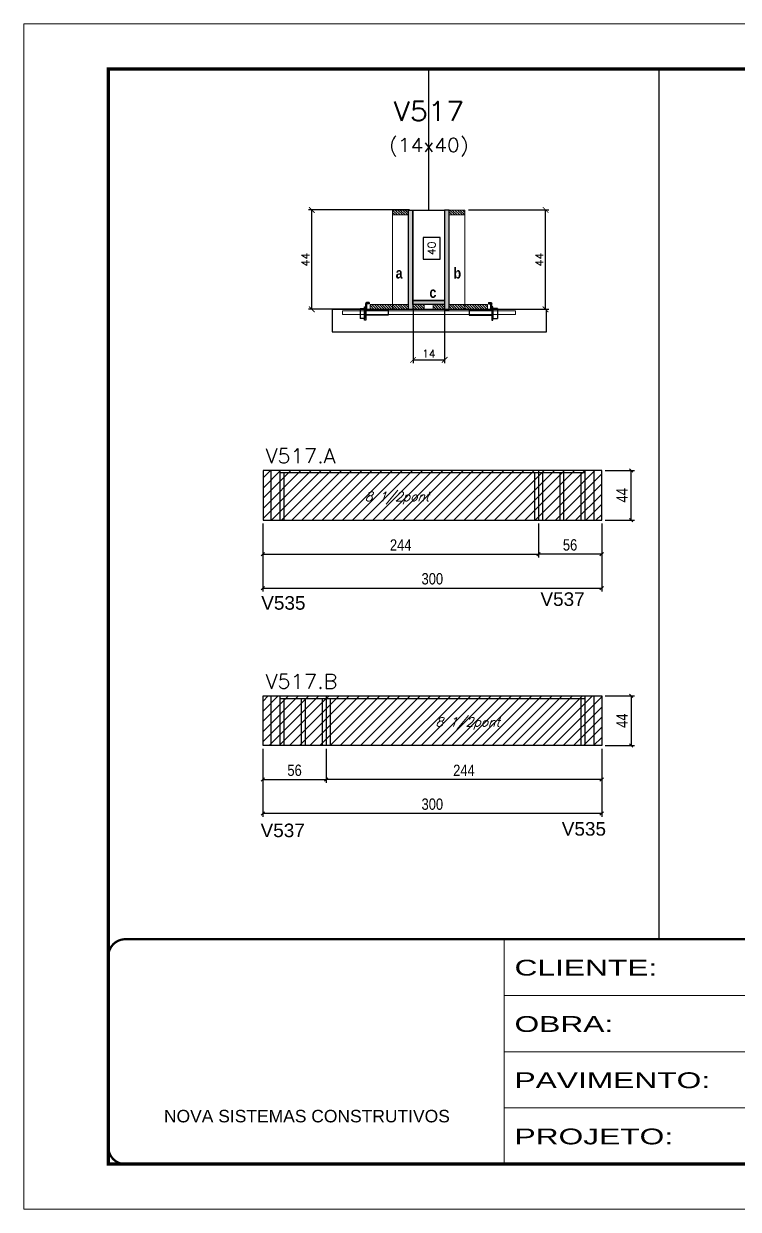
# Model space of a CAD drawing. Extents: x -21493 to -15213, y -12134 to 11887.
# Drawn here: x -18310 to -17677, y 5094 to 6144 of the extents above; entities that cross this region are included whole.
import ezdxf
from ezdxf.enums import TextEntityAlignment as Align

# ---------------------------------------------------------------- set-up
doc = ezdxf.new("R2010")
doc.units = 0
for name, pattern in [('CONTINUO', [0]), ('DASHED', [0.75, 0.5, -0.25]), ('HIDDEN', [0.375, 0.25, -0.125])]:
    doc.linetypes.add(name, pattern=pattern)
for name, color, linetype in [('5', 5, 'Continuous'), ('barrote', 251, 'Continuous'), ('COTA', 241, 'Continuous'), ('Cota Seção (2x)', 4, 'Continuous'), ('detalhes', 4, 'Continuous'), ('Painéis', 200, 'Continuous'), ('presilha', 1, 'Continuous'), ('Reaproveitamento', 251, 'Continuous'), ('SARR_2.2x7', 40, 'Continuous'), ('SARR_3.5x7', 81, 'Continuous'), ('texto', 7, 'Continuous'), ('Texto de Titulo', 7, 'Continuous'), ('Texto Qtd Sarr', 242, 'Continuous')]:
    doc.layers.add(name, color=color, linetype=linetype)
for name, color, linetype, lineweight in [('CONCRETO', 251, 'Continuous', 25), ('Folhas', 255, 'Continuous', 9), ('Hachura', 251, 'Continuous', 9), ('Madeira', 126, 'Continuous', 18), ('SARRAFO DE PRESSAO', 251, 'DASHED', 9), ('SCO-___-LAJ', 2, 'Continuous', 0), ('Texto Seção', 7, 'Continuous', 15)]:
    doc.layers.add(name, color=color, linetype=linetype, lineweight=lineweight)
doc.styles.add('ARIAL', font='arial.ttf')
doc.styles.add('COTA TECNICA', font='techl___.ttf', dxfattribs={"height": 10})
doc.styles.add('REGUA-120', font='ROMANS.shx', dxfattribs={"height": 15})
doc.styles.add('Romans', font='romans.shx')
doc.styles.get("Standard").update_dxf_attribs({"font": 'arial.ttf'})
doc.styles.add('TECNICA', font='techb___.ttf', dxfattribs={"height": 10})
doc.styles.add('Tecnologia', font='')
doc.styles.get('Tecnologia').set_extended_font_data('Forgotten Futurist')
doc.dimstyles.new('Cota Seção (2x)', dxfattribs={"dimtxt": 7, "dimasz": 5, "dimexe": 3, "dimexo": 3, "dimgap": 2, "dimtad": 3, "dimdec": 1, "dimlfac": 0.5, "dimzin": 12, "dimdsep": 46, "dimtxsty": 'Romans', "dimblk": 'ARCHTICK', "dimcen": 0, "dimclrd": 4, "dimclre": 4, "dimclrt": 1, "dimadec": 1, "dimazin": 3, "dimtfac": 1, "dimtdec": 1, "dimtmove": 0, "dimatfit": 3, "dimldrblk": 'OBLIQUE', "dimfxl": 1, "dimtolj": 1, "dimtzin": 12, "dimarcsym": 0})
doc.dimstyles.new('Cota Seção interna', dxfattribs={"dimtxt": 7, "dimasz": 6, "dimexe": 0.18, "dimexo": 2, "dimgap": -4, "dimtad": 3, "dimdec": 1, "dimlfac": 0.5, "dimzin": 12, "dimdsep": 46, "dimtxsty": 'Romans', "dimblk": 'ARCHTICK', "dimcen": 0.09, "dimse1": 1, "dimse2": 1, "dimsd1": 1, "dimsd2": 1, "dimclrd": 180, "dimclre": 5, "dimclrt": 1, "dimadec": 0, "dimazin": 3, "dimtfac": 1, "dimtdec": 1, "dimtofl": 0, "dimtmove": 0, "dimatfit": 3, "dimldrblk": 'ARCHTICK', "dimfxl": 1, "dimtolj": 1, "dimtzin": 0, "dimarcsym": 0})
doc.dimstyles.new('PAINEL', dxfattribs={"dimtxt": 10, "dimasz": 3, "dimexe": 3, "dimexo": 3, "dimgap": 3, "dimtad": 1, "dimdec": 1, "dimzin": 12, "dimdsep": 46, "dimtxsty": 'COTA TECNICA', "dimblk1": 'OBLIQUE', "dimblk2": 'OBLIQUE', "dimsah": 1, "dimcen": 0.9, "dimclrd": 4, "dimclre": 4, "dimclrt": 240, "dimadec": 1, "dimazin": 3, "dimtfac": 1, "dimtdec": 1, "dimtmove": 0, "dimatfit": 3, "dimfxl": 1, "dimtolj": 1, "dimtzin": 12, "dimarcsym": 0})
pattern_1 = [(315, (4981.4862, -2338.2851), (1.12253202, 1.12253202), [])]
pattern_2 = [(315, (4991.4862, -2338.2851), (1.12253202, 1.12253202), [])]
pattern_3 = [(45, (-155447.1976, -26044.2673), (-4.49012806, 4.49012806), [])]

# ---------------------------------------------------------------- blocks, each defined once
blk = doc.blocks.new('_Oblique')
at = {"color": 0, "linetype": 'ByBlock', "lineweight": -2}
blk.add_line((-0.5, -0.5), (0.5, 0.5), dxfattribs=at)
blk = doc.blocks.new('*D143')
at = {"layer": 'COTA', "color": 4, "linetype": 'ByBlock', "lineweight": -2, "transparency": 16777216}
for p, q in [((-18098, 5701.7), (-18098, 5641.5)), ((-17798, 5701.7), (-17798, 5641.5)), ((-18098, 5644.5), (-17798, 5644.5))]:
    blk.add_line(p, q, dxfattribs=at)
at = {"layer": 'Defpoints', "color": 0, "linetype": 'ByBlock', "transparency": 16777216}
for p in [(-18098, 5704.7), (-17798, 5704.7), (-17798, 5644.5)]:
    blk.add_point(p, dxfattribs=at)
at = {"layer": 'COTA', "color": 4, "linetype": 'ByBlock', "lineweight": -2, "transparency": 16777216, "xscale": 3, "yscale": 3, "zscale": 3, "rotation": 180}
blk.add_blockref('_Oblique', (-18098, 5644.5), dxfattribs=at)
at = {"layer": 'COTA', "color": 4, "linetype": 'ByBlock', "lineweight": -2, "transparency": 16777216, "xscale": 3, "yscale": 3, "zscale": 3}
blk.add_blockref('_Oblique', (-17798, 5644.5), dxfattribs=at)
at = {"layer": 'COTA', "color": 240, "linetype": 'ByBlock', "transparency": 16777216, "insert": (-17948, 5652.7), "char_height": 10, "attachment_point": 5, "style": 'COTA TECNICA'}
blk.add_mtext('\\A1;300', dxfattribs=at)
blk = doc.blocks.new('*D144')
at = {"layer": 'COTA', "color": 4, "linetype": 'ByBlock', "lineweight": -2, "transparency": 16777216}
for p, q in [((-18098, 5701.7), (-18098, 5671.6)), ((-17854, 5701.7), (-17854, 5671.6)), ((-18098, 5674.6), (-17854, 5674.6))]:
    blk.add_line(p, q, dxfattribs=at)
at = {"layer": 'Defpoints', "color": 0, "linetype": 'ByBlock', "transparency": 16777216}
for p in [(-18098, 5704.7), (-17854, 5704.7), (-17854, 5674.6)]:
    blk.add_point(p, dxfattribs=at)
at = {"layer": 'COTA', "color": 4, "linetype": 'ByBlock', "lineweight": -2, "transparency": 16777216, "xscale": 3, "yscale": 3, "zscale": 3, "rotation": 180}
blk.add_blockref('_Oblique', (-18098, 5674.6), dxfattribs=at)
at = {"layer": 'COTA', "color": 4, "linetype": 'ByBlock', "lineweight": -2, "transparency": 16777216, "xscale": 3, "yscale": 3, "zscale": 3}
blk.add_blockref('_Oblique', (-17854, 5674.6), dxfattribs=at)
at = {"layer": 'COTA', "color": 240, "linetype": 'ByBlock', "transparency": 16777216, "insert": (-17976, 5682.7), "char_height": 10, "attachment_point": 5, "style": 'COTA TECNICA'}
blk.add_mtext('\\A1;244', dxfattribs=at)
blk = doc.blocks.new('*D145')
at = {"layer": 'COTA', "color": 4, "linetype": 'ByBlock', "lineweight": -2, "transparency": 16777216}
for p, q in [((-17854, 5701.7), (-17854, 5671.6)), ((-17798, 5701.7), (-17798, 5671.6)), ((-17798, 5674.6), (-17854, 5674.6))]:
    blk.add_line(p, q, dxfattribs=at)
at = {"layer": 'Defpoints', "color": 0, "linetype": 'ByBlock', "transparency": 16777216}
for p in [(-17854, 5704.7), (-17798, 5704.7), (-17854, 5674.6)]:
    blk.add_point(p, dxfattribs=at)
at = {"layer": 'COTA', "color": 4, "linetype": 'ByBlock', "lineweight": -2, "transparency": 16777216, "xscale": 3, "yscale": 3, "zscale": 3, "rotation": 180}
blk.add_blockref('_Oblique', (-17854, 5674.6), dxfattribs=at)
at = {"layer": 'COTA', "color": 4, "linetype": 'ByBlock', "lineweight": -2, "transparency": 16777216, "xscale": 3, "yscale": 3, "zscale": 3}
blk.add_blockref('_Oblique', (-17798, 5674.6), dxfattribs=at)
at = {"layer": 'COTA', "color": 240, "linetype": 'ByBlock', "transparency": 16777216, "insert": (-17826, 5682.7), "char_height": 10, "attachment_point": 5, "style": 'COTA TECNICA'}
blk.add_mtext('\\A1;56', dxfattribs=at)
blk = doc.blocks.new('*D146')
at = {"layer": 'COTA', "color": 4, "linetype": 'ByBlock', "lineweight": -2, "transparency": 16777216}
for p, q in [((-17795, 5748.7), (-17768.8, 5748.7)), ((-17771.8, 5704.7), (-17771.8, 5748.7)), ((-17795, 5704.7), (-17768.8, 5704.7))]:
    blk.add_line(p, q, dxfattribs=at)
at = {"layer": 'Defpoints', "color": 0, "linetype": 'ByBlock', "transparency": 16777216}
for p in [(-17798, 5748.7), (-17771.8, 5748.7), (-17798, 5704.7)]:
    blk.add_point(p, dxfattribs=at)
at = {"layer": 'COTA', "color": 4, "linetype": 'ByBlock', "lineweight": -2, "transparency": 16777216, "xscale": 3, "yscale": 3, "zscale": 3}
for p, rotation in [((-17771.8, 5748.7), 90), ((-17771.8, 5704.7), 270)]:
    blk.add_blockref('_Oblique', p, dxfattribs=dict(at, rotation=rotation))
at = {"layer": 'COTA', "color": 240, "linetype": 'ByBlock', "transparency": 16777216, "insert": (-17779.9, 5726.7), "char_height": 10, "attachment_point": 5, "rotation": 90, "style": 'COTA TECNICA'}
blk.add_mtext('\\A1;44', dxfattribs=at)
blk = doc.blocks.new('*D147')
at = {"layer": 'COTA', "color": 4, "linetype": 'ByBlock', "lineweight": -2, "transparency": 16777216}
for p, q in [((-18098, 5502.1), (-18098, 5441.9)), ((-17798, 5502.1), (-17798, 5441.9)), ((-17798, 5444.9), (-18098, 5444.9))]:
    blk.add_line(p, q, dxfattribs=at)
at = {"layer": 'Defpoints', "color": 0, "linetype": 'ByBlock', "transparency": 16777216}
for p in [(-18098, 5505.1), (-17798, 5505.1), (-18098, 5444.9)]:
    blk.add_point(p, dxfattribs=at)
at = {"layer": 'COTA', "color": 4, "linetype": 'ByBlock', "lineweight": -2, "transparency": 16777216, "xscale": 3, "yscale": 3, "zscale": 3, "rotation": 180}
blk.add_blockref('_Oblique', (-18098, 5444.9), dxfattribs=at)
at = {"layer": 'COTA', "color": 4, "linetype": 'ByBlock', "lineweight": -2, "transparency": 16777216, "xscale": 3, "yscale": 3, "zscale": 3}
blk.add_blockref('_Oblique', (-17798, 5444.9), dxfattribs=at)
at = {"layer": 'COTA', "color": 240, "linetype": 'ByBlock', "transparency": 16777216, "insert": (-17948, 5453.1), "char_height": 10, "attachment_point": 5, "style": 'COTA TECNICA'}
blk.add_mtext('\\A1;300', dxfattribs=at)
blk = doc.blocks.new('*D148')
at = {"layer": 'COTA', "color": 4, "linetype": 'ByBlock', "lineweight": -2, "transparency": 16777216}
for p, q in [((-18042, 5502.1), (-18042, 5472)), ((-17798, 5502.1), (-17798, 5472)), ((-17798, 5475), (-18042, 5475))]:
    blk.add_line(p, q, dxfattribs=at)
at = {"layer": 'Defpoints', "color": 0, "linetype": 'ByBlock', "transparency": 16777216}
for p in [(-18042, 5505.1), (-17798, 5505.1), (-18042, 5475)]:
    blk.add_point(p, dxfattribs=at)
at = {"layer": 'COTA', "color": 4, "linetype": 'ByBlock', "lineweight": -2, "transparency": 16777216, "xscale": 3, "yscale": 3, "zscale": 3, "rotation": 180}
blk.add_blockref('_Oblique', (-18042, 5475), dxfattribs=at)
at = {"layer": 'COTA', "color": 4, "linetype": 'ByBlock', "lineweight": -2, "transparency": 16777216, "xscale": 3, "yscale": 3, "zscale": 3}
blk.add_blockref('_Oblique', (-17798, 5475), dxfattribs=at)
at = {"layer": 'COTA', "color": 240, "linetype": 'ByBlock', "transparency": 16777216, "insert": (-17920, 5483.1), "char_height": 10, "attachment_point": 5, "style": 'COTA TECNICA'}
blk.add_mtext('\\A1;244', dxfattribs=at)
blk = doc.blocks.new('*D149')
at = {"layer": 'COTA', "color": 4, "linetype": 'ByBlock', "lineweight": -2, "transparency": 16777216}
for p, q in [((-18098, 5502.1), (-18098, 5472)), ((-18042, 5502.1), (-18042, 5472)), ((-18098, 5475), (-18042, 5475))]:
    blk.add_line(p, q, dxfattribs=at)
at = {"layer": 'Defpoints', "color": 0, "linetype": 'ByBlock', "transparency": 16777216}
for p in [(-18098, 5505.1), (-18042, 5505.1), (-18042, 5475)]:
    blk.add_point(p, dxfattribs=at)
at = {"layer": 'COTA', "color": 4, "linetype": 'ByBlock', "lineweight": -2, "transparency": 16777216, "xscale": 3, "yscale": 3, "zscale": 3, "rotation": 180}
blk.add_blockref('_Oblique', (-18098, 5475), dxfattribs=at)
at = {"layer": 'COTA', "color": 4, "linetype": 'ByBlock', "lineweight": -2, "transparency": 16777216, "xscale": 3, "yscale": 3, "zscale": 3}
blk.add_blockref('_Oblique', (-18042, 5475), dxfattribs=at)
at = {"layer": 'COTA', "color": 240, "linetype": 'ByBlock', "transparency": 16777216, "insert": (-18070, 5483.1), "char_height": 10, "attachment_point": 5, "style": 'COTA TECNICA'}
blk.add_mtext('\\A1;56', dxfattribs=at)
blk = doc.blocks.new('*D150')
at = {"layer": 'COTA', "color": 4, "linetype": 'ByBlock', "lineweight": -2, "transparency": 16777216}
for p, q in [((-17795, 5549.1), (-17768.8, 5549.1)), ((-17771.8, 5549.1), (-17771.8, 5505.1)), ((-17795, 5505.1), (-17768.8, 5505.1))]:
    blk.add_line(p, q, dxfattribs=at)
at = {"layer": 'Defpoints', "color": 0, "linetype": 'ByBlock', "transparency": 16777216}
for p in [(-17798, 5549.1), (-17798, 5505.1), (-17771.8, 5505.1)]:
    blk.add_point(p, dxfattribs=at)
at = {"layer": 'COTA', "color": 4, "linetype": 'ByBlock', "lineweight": -2, "transparency": 16777216, "xscale": 3, "yscale": 3, "zscale": 3}
for p, rotation in [((-17771.8, 5549.1), 90), ((-17771.8, 5505.1), 270)]:
    blk.add_blockref('_Oblique', p, dxfattribs=dict(at, rotation=rotation))
at = {"layer": 'COTA', "color": 240, "linetype": 'ByBlock', "transparency": 16777216, "insert": (-17779.9, 5527.1), "char_height": 10, "attachment_point": 5, "rotation": 90, "style": 'COTA TECNICA'}
blk.add_mtext('\\A1;44', dxfattribs=at)
blk = doc.blocks.new('_ArchTick')
at = {"color": 0, "linetype": 'ByBlock', "const_width": 0.15}
blk.add_lwpolyline([(-0.5, -0.5), (0.5, 0.5)], dxfattribs=at)
blk = doc.blocks.new('*D151')
at = {"layer": 'COTA', "color": 4, "lineweight": -2, "transparency": 16777216}
for p, q in [((-17968.1, 5979.4), (-18057.8, 5979.4)), ((-18054.8, 5891.4), (-18054.8, 5979.4)), ((-18006.1, 5891.4), (-18057.8, 5891.4))]:
    blk.add_line(p, q, dxfattribs=at)
at = {"layer": 'Defpoints', "color": 0, "transparency": 16777216}
for p in [(-18054.8, 5979.4), (-17965.1, 5979.4), (-18003.1, 5891.4)]:
    blk.add_point(p, dxfattribs=at)
at = {"layer": 'COTA', "color": 4, "lineweight": -2, "transparency": 16777216, "xscale": 5, "yscale": 5, "zscale": 5}
for p, rotation in [((-18054.8, 5979.4), 90), ((-18054.8, 5891.4), 270)]:
    blk.add_blockref('_ArchTick', p, dxfattribs=dict(at, rotation=rotation))
at = {"layer": 'COTA', "color": 1, "transparency": 16777216, "insert": (-18060.3, 5935.4), "char_height": 7, "attachment_point": 5, "rotation": 90, "style": 'Romans'}
blk.add_mtext('\\A1;44', dxfattribs=at)
blk = doc.blocks.new('*D152')
at = {"layer": 'COTA', "color": 4, "lineweight": -2, "transparency": 16777216}
for p, q in [((-17916.1, 5979.4), (-17844.7, 5979.4)), ((-17847.7, 5891.4), (-17847.7, 5979.4)), ((-17896.1, 5891.4), (-17844.7, 5891.4))]:
    blk.add_line(p, q, dxfattribs=at)
at = {"layer": 'Defpoints', "color": 0, "transparency": 16777216}
for p in [(-17919.1, 5979.4), (-17847.7, 5979.4), (-17899.1, 5891.4)]:
    blk.add_point(p, dxfattribs=at)
at = {"layer": 'COTA', "color": 4, "lineweight": -2, "transparency": 16777216, "xscale": 5, "yscale": 5, "zscale": 5}
for p, rotation in [((-17847.7, 5979.4), 90), ((-17847.7, 5891.4), 270)]:
    blk.add_blockref('_ArchTick', p, dxfattribs=dict(at, rotation=rotation))
at = {"layer": 'COTA', "color": 1, "transparency": 16777216, "insert": (-17853.2, 5935.4), "char_height": 7, "attachment_point": 5, "rotation": 90, "style": 'Romans'}
blk.add_mtext('\\A1;44', dxfattribs=at)
blk = doc.blocks.new('*D153')
at = {"layer": 'Cota Seção (2x)', "color": 180, "lineweight": -2, "transparency": 16777216}
for p, q in [((-17941.1, 5955), (-17956.1, 5955)), ((-17956.1, 5955), (-17956.1, 5935.7)), ((-17941.1, 5935.7), (-17941.1, 5955)), ((-17956.1, 5935.7), (-17941.1, 5935.7))]:
    blk.add_line(p, q, dxfattribs=at)
at = {"layer": 'Defpoints', "color": 0, "transparency": 16777216}
for p in [(-17937.1, 5979.4), (-17937.1, 5979.4), (-17937.1, 5899.4)]:
    blk.add_point(p, dxfattribs=at)
at = {"layer": 'Cota Seção (2x)', "color": 1, "transparency": 16777216, "insert": (-17948.6, 5945.4), "char_height": 7, "attachment_point": 5, "rotation": 90, "style": 'Romans'}
blk.add_mtext('\\A1;40', dxfattribs=at)
blk = doc.blocks.new('titulo1')
at = {"layer": 'Defpoints', "color": 252, "linetype": 'HIDDEN', "ltscale": 2}
blk.add_line((0, 0), (0, 125), dxfattribs=at)
at = {"layer": 'Defpoints', "style": 'Romans', "oblique": 15}
blk.add_attdef('FOLHA', text='', height=10, dxfattribs=at).set_placement((0, 15.6), align=Align.MIDDLE_CENTER)
at = {"layer": 'Texto Qtd Sarr', "color": 3, "style": 'Romans', "oblique": 15}
for tag, height, p in [('TITULO', 17, (0, 71.4)), ('SEÇÃO', 12, (0, 41.5))]:
    blk.add_attdef(tag, text='', height=height, dxfattribs=at).set_placement(p, align=Align.MIDDLE_CENTER)
blk = doc.blocks.new('PRESILHA METÁLICA 1')
at = {"layer": 'presilha'}
for p, q in [((7.5, 10.6), (7.5, 19.9)), ((12, 21), (8.6, 21)), ((9, 11.6), (9, 18.9)), ((12, 19.5), (9.6, 19.5)), ((12, 21), (12, 19.5)), ((0, 13), (6, 13)), ((0, 13), (0, 0)), ((6, 0), (0, 0)), ((6, 15.5), (7.5, 15.5)), ((6, -2.5), (6, 15.5)), ((6, 13), (6, 0)), ((7.5, 15.5), (7.5, -2.5)), ((37.5, 4.1), (7.5, 4.1)), ((37.5, 11), (9.6, 11)), ((37.5, 11), (37.5, 4.1)), ((7.5, -2.5), (6, -2.5))]:
    blk.add_line(p, q, dxfattribs=at)
for centre, radius, start, end in [((8.6, 19.9), 1.14, 90, 180), ((9.6, 18.9), 0.57, 90, 180), ((9.6, 11.6), 0.57, 180, 270)]:
    blk.add_arc(centre, radius, start, end, dxfattribs=at)
blk = doc.blocks.new('*D154')
at = {"layer": 'COTA', "color": 4, "lineweight": -2, "transparency": 16777216}
for p, q in [((-17965.1, 5892.8), (-17965.1, 5843.6)), ((-17937.1, 5892.8), (-17937.1, 5843.6)), ((-17965.1, 5846.6), (-17937.1, 5846.6))]:
    blk.add_line(p, q, dxfattribs=at)
at = {"layer": 'Defpoints', "color": 0, "transparency": 16777216}
for p in [(-17965.1, 5895.8), (-17937.1, 5895.8), (-17937.1, 5846.6)]:
    blk.add_point(p, dxfattribs=at)
at = {"layer": 'COTA', "color": 4, "lineweight": -2, "transparency": 16777216, "xscale": 5, "yscale": 5, "zscale": 5, "rotation": 180}
blk.add_blockref('_ArchTick', (-17965.1, 5846.6), dxfattribs=at)
at = {"layer": 'COTA', "color": 4, "lineweight": -2, "transparency": 16777216, "xscale": 5, "yscale": 5, "zscale": 5}
blk.add_blockref('_ArchTick', (-17937.1, 5846.6), dxfattribs=at)
at = {"layer": 'COTA', "color": 1, "transparency": 16777216, "insert": (-17951.1, 5852.1), "char_height": 7, "attachment_point": 5, "style": 'Romans'}
blk.add_mtext('\\A1;14', dxfattribs=at)
blk = doc.blocks.new('9999999999')
at = {"color": 30, "linetype": 'CONTINUO'}
for p, q in [((98564.6, 34230.2), (98564.6, 34429.4)), ((98564.6, 34379.6), (99584, 34379.6)), ((98564.6, 34329.8), (99488, 34329.8)), ((98564.6, 34280), (99488, 34280))]:
    blk.add_line(p, q, dxfattribs=at)
at = {"color": 30, "linetype": 'CONTINUO', "const_width": 2}
blk.add_lwpolyline([(99584, 34230.2), (99584, 34414.4, 0.414214), (99569, 34429.4), (98229, 34429.4, 0.414214), (98214, 34414.4), (98214, 34245.2, 0.414214), (98229, 34230.2), (99584, 34230.2)], format="xyb", dxfattribs=at)
at = {"layer": 'Folhas'}
blk.add_lwpolyline([(98139, 34190.2), (99624, 34190.2), (99624, 35240.2), (98139, 35240.2)], close=True, dxfattribs=at)
at = {"layer": 'Folhas', "color": 30, "const_width": 3}
blk.add_lwpolyline([(98214, 34230.2), (99584, 34230.2), (99584, 35200.2), (98214, 35200.2)], close=True, dxfattribs=at)
at = {"color": 7, "linetype": 'Continuous', "ltscale": 5, "style": 'ARIAL'}
blk.add_text('NOVA SISTEMAS CONSTRUTIVOS', height=11.059, dxfattribs=at).set_placement((98263.2, 34267.2))
at = {"layer": 'Folhas', "color": 7, "style": 'Tecnologia', "width": 1.5}
for s, p in [('CLIENTE:', (98573.7, 34397.2)), ('OBRA:', (98573.7, 34347.3)), ('PAVIMENTO:', (98573.7, 34297.5)), ('PROJETO:', (98573.7, 34247.7))]:
    blk.add_text(s, height=14, dxfattribs=at).set_placement(p)

msp = doc.modelspace()

# ---------------------------------------------------------------- hatches: boundary and pattern name
at = {"layer": 'Hachura'}
h = msp.add_hatch(dxfattribs=at)
h.set_pattern_fill('ANSI31', color=256, scale=0.5, angle=270, style=0)
h.set_pattern_definition([(315, (4991.4862, -2328.2851), (1.12253202, 1.12253202), [])])
h.paths.add_polyline_path([(-17969.13, 5974.96), (-17969.13, 5979.36), (-17983.13, 5979.36), (-17983.13, 5974.96)])
h = msp.add_hatch(color=256, dxfattribs=at)
h.dxf.hatch_style = 1
h.paths.add_polyline_path([(-17969.13, 5979.36), (-17965.13, 5979.36), (-17965.13, 5891.36), (-17969.13, 5891.36)])
h = msp.add_hatch(color=256, dxfattribs=at)
h.dxf.hatch_style = 1
h.paths.add_polyline_path([(-17933.14, 5979.36), (-17937.14, 5979.36), (-17937.13, 5891.36), (-17933.13, 5891.36)])
h = msp.add_hatch(dxfattribs=at)
h.set_pattern_fill('ANSI31', color=256, scale=0.5, angle=270, style=0)
h.set_pattern_definition([(315, (4981.4959, -2328.2851), (1.12253202, 1.12253202), [])])
h.paths.add_polyline_path([(-17933.14, 5974.96), (-17933.14, 5979.36), (-17919.14, 5979.36), (-17919.14, 5974.96)])
h = msp.add_hatch(dxfattribs=at)
h.set_pattern_fill('ANSI31', color=256, scale=0.5, angle=270, style=0)
h.set_pattern_definition(pattern_2)
h.paths.add_polyline_path([(-18003.13, 5891.36), (-18003.13, 5895.76), (-17983.13, 5895.76), (-17983.13, 5891.36)])
h = msp.add_hatch(dxfattribs=at)
h.set_pattern_fill('ANSI31', color=256, scale=0.5, angle=270, style=0)
h.set_pattern_definition([(315, (4991.4862, -2411.8851), (1.12253202, 1.12253202), [])])
h.paths.add_polyline_path([(-17969.13, 5891.36), (-17969.13, 5895.76), (-17983.13, 5895.76), (-17983.13, 5891.36)])
h = msp.add_hatch(color=256, dxfattribs=at)
h.dxf.hatch_style = 1
h.paths.add_polyline_path([(-17965.13, 5895.76), (-17965.13, 5899.36), (-17937.13, 5899.36), (-17937.13, 5895.76)])
h = msp.add_hatch(dxfattribs=at)
h.set_pattern_fill('ANSI31', color=256, scale=0.5, angle=270, style=0)
h.set_pattern_definition(pattern_2)
h.paths.add_polyline_path([(-17965.13, 5891.36), (-17965.13, 5895.76), (-17955.13, 5895.76), (-17955.13, 5891.36)])
h = msp.add_hatch(dxfattribs=at)
h.set_pattern_fill('ANSI31', color=256, scale=0.5, angle=270, style=0)
h.set_pattern_definition(pattern_1)
h.paths.add_polyline_path([(-17937.13, 5891.36), (-17937.13, 5895.76), (-17947.13, 5895.76), (-17947.13, 5891.36)])
h = msp.add_hatch(dxfattribs=at)
h.set_pattern_fill('ANSI31', color=256, scale=0.5, angle=270, style=0)
h.set_pattern_definition([(315, (4981.4862, -2411.8851), (1.12253202, 1.12253202), [])])
h.paths.add_polyline_path([(-17933.13, 5891.36), (-17933.13, 5895.76), (-17919.13, 5895.76), (-17919.13, 5891.36)])
h = msp.add_hatch(dxfattribs=at)
h.set_pattern_fill('ANSI31', color=256, scale=0.5, angle=270, style=0)
h.set_pattern_definition(pattern_1)
h.paths.add_polyline_path([(-17899.13, 5891.36), (-17899.13, 5895.76), (-17919.13, 5895.76), (-17919.13, 5891.36)])
at = {"layer": 'Reaproveitamento', "linetype": 'ByBlock'}
h = msp.add_hatch(dxfattribs=at)
h.set_pattern_fill('ANSI31', color=256, scale=2)
h.set_pattern_definition(pattern_3)
h.paths.add_polyline_path([(-17853.95, 5704.66), (-17853.95, 5748.66), (-18097.95, 5748.66), (-18097.95, 5704.66)])
h.paths.add_polyline_path([(-18015.61, 5716.31), (-17947.99, 5716.31), (-17942.49, 5732.28), (-18010.11, 5732.28)], flags=24)
h = msp.add_hatch(dxfattribs=at)
h.set_pattern_fill('ANSI31', color=256, scale=2)
h.set_pattern_definition(pattern_3)
h.paths.add_polyline_path([(-17797.95, 5704.66), (-17797.95, 5748.66), (-17853.95, 5748.66), (-17853.95, 5704.66)])
h = msp.add_hatch(dxfattribs=at)
h.set_pattern_fill('ANSI31', color=256, scale=2)
h.set_pattern_definition(pattern_3)
h.paths.add_polyline_path([(-18041.95, 5505.06), (-18041.95, 5549.06), (-18097.95, 5549.06), (-18097.95, 5505.06)])
h = msp.add_hatch(dxfattribs=at)
h.set_pattern_fill('ANSI31', color=256, scale=2)
h.set_pattern_definition(pattern_3)
h.paths.add_polyline_path([(-17797.95, 5505.06), (-17797.95, 5549.06), (-18041.95, 5549.06), (-18041.95, 5505.06)])
h.paths.add_polyline_path([(-17953.03, 5516.72), (-17885.41, 5516.72), (-17879.91, 5532.69), (-17947.53, 5532.69)], flags=24)

# ---------------------------------------------------------------- linework, layer by layer
at = {"layer": 'barrote'}
msp.add_lwpolyline([(-18036.59, 5871.36), (-17847.01, 5871.36), (-17847.01, 5891.36), (-18036.59, 5891.36)], close=True, dxfattribs=at)
at = {"layer": 'CONCRETO'}
msp.add_lwpolyline([(-17965.13, 5979.36), (-17937.13, 5979.36), (-17937.13, 5899.36), (-17965.13, 5899.36), (-17965.13, 5979.36)], close=True, dxfattribs=at)
at = {"layer": 'COTA', "linetype": 'ByBlock'}
msp.add_line((-17747.53, 6104.36), (-17747.53, 5333.6), dxfattribs=at)
at = {"layer": 'Madeira'}
for points in [[(-17969.13, 5974.96), (-17969.13, 5979.36), (-17983.13, 5979.36), (-17983.13, 5974.96)], [(-17969.13, 5979.36), (-17983.13, 5979.36), (-17983.13, 5891.36), (-17969.13, 5891.36)], [(-17933.14, 5974.96), (-17933.14, 5979.36), (-17919.14, 5979.36), (-17919.14, 5974.96)], [(-17933.14, 5979.36), (-17919.14, 5979.36), (-17919.13, 5891.36), (-17933.13, 5891.36)], [(-18003.13, 5891.36), (-18003.13, 5895.76), (-17983.13, 5895.76), (-17983.13, 5891.36)], [(-17969.13, 5891.36), (-17969.13, 5895.76), (-17983.13, 5895.76), (-17983.13, 5891.36)], [(-17965.13, 5891.36), (-17965.13, 5895.76), (-17955.13, 5895.76), (-17955.13, 5891.36)], [(-17937.13, 5891.36), (-17937.13, 5895.76), (-17947.13, 5895.76), (-17947.13, 5891.36)], [(-17933.13, 5891.36), (-17933.13, 5895.76), (-17919.13, 5895.76), (-17919.13, 5891.36)], [(-17899.13, 5891.36), (-17899.13, 5895.76), (-17919.13, 5895.76), (-17919.13, 5891.36)]]:
    msp.add_lwpolyline(points, close=True, dxfattribs=at)
at = {"layer": 'Painéis', "linetype": 'ByBlock'}
for p, q in [((-18097.95, 5748.66), (-18097.95, 5704.66)), ((-17797.95, 5748.66), (-18097.95, 5748.66)), ((-17853.95, 5748.66), (-17853.95, 5704.66)), ((-17797.95, 5704.66), (-17797.95, 5748.66)), ((-18097.95, 5704.66), (-17797.95, 5704.66)), ((-18097.95, 5505.06), (-18097.95, 5549.06)), ((-18097.95, 5549.06), (-17797.95, 5549.06)), ((-18041.95, 5549.06), (-18041.95, 5505.06)), ((-17797.95, 5549.06), (-17797.95, 5505.06)), ((-17797.95, 5505.06), (-18097.95, 5505.06))]:
    msp.add_line(p, q, dxfattribs=at)
at = {"layer": 'Painéis'}
for points in [[(-17969.13, 5979.36), (-17965.13, 5979.36), (-17965.13, 5891.36), (-17969.13, 5891.36)], [(-17933.14, 5979.36), (-17937.14, 5979.36), (-17937.13, 5891.36), (-17933.13, 5891.36)], [(-17965.13, 5895.76), (-17965.13, 5899.36), (-17937.13, 5899.36), (-17937.13, 5895.76)]]:
    msp.add_lwpolyline(points, close=True, dxfattribs=at)
at = {"layer": 'SARR_2.2x7', "linetype": 'Continuous'}
for p, q in [((-18090.95, 5748.66), (-18090.95, 5704.66)), ((-17812.95, 5746.46), (-18082.95, 5746.46)), ((-17804.95, 5748.66), (-17804.95, 5704.66)), ((-18090.95, 5549.06), (-18090.95, 5505.06)), ((-18082.95, 5546.86), (-17812.95, 5546.86)), ((-17804.95, 5549.06), (-17804.95, 5505.06))]:
    msp.add_line(p, q, dxfattribs=at)
at = {"layer": 'SARR_3.5x7'}
for p, q in [((-18082.95, 5748.66), (-18082.95, 5704.66)), ((-18079.45, 5746.46), (-18079.45, 5704.66)), ((-17857.45, 5746.46), (-17857.45, 5704.66)), ((-17850.45, 5746.46), (-17850.45, 5704.66)), ((-17835.2, 5746.46), (-17835.2, 5704.66)), ((-17831.7, 5746.46), (-17831.7, 5704.66)), ((-17816.45, 5746.46), (-17816.45, 5704.66)), ((-17812.95, 5748.66), (-17812.95, 5704.66)), ((-18082.95, 5549.06), (-18082.95, 5505.06)), ((-18079.45, 5546.87), (-18079.45, 5505.06)), ((-18064.2, 5546.86), (-18064.2, 5505.06)), ((-18060.7, 5546.87), (-18060.7, 5505.06)), ((-18045.45, 5546.86), (-18045.45, 5505.06)), ((-18038.45, 5546.86), (-18038.45, 5505.06)), ((-17816.45, 5546.86), (-17816.45, 5505.06)), ((-17812.95, 5549.06), (-17812.95, 5505.06))]:
    msp.add_line(p, q, dxfattribs=at)
at = {"layer": 'SCO-___-LAJ', "color": 1}
msp.add_lwpolyline([(-18027.59, 5890.03), (-17874.32, 5890.03), (-17874.32, 5886.83), (-18027.59, 5886.83)], close=True, dxfattribs=at)

# ---------------------------------------------------------------- block references
at = {"layer": 'presilha', "yscale": 0.6666666666666666, "zscale": 0.6666666666666666}
for p, xscale in [((-18012, 5883.39), 0.6666666666666666), ((-17890.27, 5883.39), -0.6666666666666666)]:
    msp.add_blockref('PRESILHA METÁLICA 1', p, dxfattribs=dict(at, xscale=xscale))
at = {"layer": 'SARRAFO DE PRESSAO', "color": 6, "linetype": 'ByBlock'}
msp.add_blockref('9999999999', (-116448.89, -29095.85), dxfattribs=at)
at = {"layer": 'Texto Seção'}
ref = msp.add_blockref('titulo1', (-17951.13, 5979.36), dxfattribs=at)
ref.add_attrib('TITULO', 'V517', dxfattribs={"layer": 'Texto de Titulo', "color": 7, "height": 17, "style": 'Romans', "width": 1.1}).set_placement((-17951.13, 6066.86), align=Align.MIDDLE_CENTER)
ref.add_attrib('SEÇÃO', '(14x40)', dxfattribs={"layer": 'Texto de Titulo', "color": 7, "height": 12, "style": 'Romans', "width": 1.1}).set_placement((-17951.13, 6036.86), align=Align.MIDDLE_CENTER)

# ---------------------------------------------------------------- texts
at = {"layer": '5', "linetype": 'Continuous'}
for s, p in [('V537', (-17852.23, 5628.76)), ('V535', (-18099.5, 5625.38)), ('V537', (-18100.09, 5423.94)), ('V535', (-17833.33, 5425.28))]:
    msp.add_text(s, height=12, rotation=0.00004, dxfattribs=at).set_placement(p)
at = {"layer": 'detalhes', "style": 'TECNICA'}
for s, p in [('a', (-17980.44, 5918.69)), ('b', (-17929.2, 5918.68)), ('c', (-17950.53, 5901.59))]:
    msp.add_text(s, height=9.6, dxfattribs=at).set_placement(p)
at = {"layer": 'texto', "color": 2, "char_height": 8, "attachment_point": 5, "style": 'Romans'}
for insert in [(-17979.24, 5724.3), (-17916.66, 5524.7)]:
    msp.add_mtext('{\\Q19;\\C256;8 1/2pont}', dxfattribs=dict(at, insert=insert))
at = {"layer": 'Texto Seção', "style": 'REGUA-120', "width": 1.05}
for s, p in [('V517.A', (-18095.74, 5755.03)), ('V517.B', (-18095.74, 5555.43))]:
    msp.add_text(s, height=13, dxfattribs=at).set_placement(p)

# ---------------------------------------------------------------- dimensions: what is measured, and where the dimension line sits
at = {"layer": 'COTA'}
for base, p1, p2, picture, middle in [((-18054.78, 5979.36), (-18003.13, 5891.36), (-17965.13, 5979.36), '*D151', (-18060.28, 5935.36)), ((-17847.66, 5979.36), (-17899.13, 5891.36), (-17919.14, 5979.36), '*D152', (-17853.16, 5935.36))]:
    dim = msp.add_linear_dim(base=base, p1=p1, p2=p2, angle=90, dimstyle='Cota Seção (2x)', dxfattribs=at)
    dim.commit()
    dim.dimension.update_dxf_attribs({"geometry": picture, "text_midpoint": middle})
dim = msp.add_linear_dim(base=(-17937.13, 5846.63), p1=(-17965.13, 5895.76), p2=(-17937.13, 5895.76), dimstyle='Cota Seção (2x)', dxfattribs=at)
dim.commit()
dim.dimension.update_dxf_attribs({"geometry": '*D154', "text_midpoint": (-17951.13, 5852.13)})
at = {"layer": 'COTA', "linetype": 'ByBlock'}
for p1, p2, distance, picture, middle in [((-17797.95, 5704.66), (-17797.95, 5748.66), -26.15, '*D146', (-17779.87, 5726.66)), ((-18097.95, 5704.66), (-17797.95, 5704.66), -60.19, '*D143', (-17947.95, 5652.69)), ((-18097.95, 5704.66), (-17853.95, 5704.66), -30.07, '*D144', (-17975.95, 5682.66)), ((-17797.95, 5704.66), (-17853.95, 5704.66), 30.07, '*D145', (-17825.95, 5682.7)), ((-17797.95, 5549.06), (-17797.95, 5505.06), 26.15, '*D150', (-17779.87, 5527.06)), ((-17797.95, 5505.06), (-18097.95, 5505.06), 60.19, '*D147', (-17947.95, 5453.09)), ((-18097.95, 5505.06), (-18041.95, 5505.06), -30.07, '*D149', (-18069.95, 5483.1)), ((-17797.95, 5505.06), (-18041.95, 5505.06), 30.07, '*D148', (-17919.95, 5483.07))]:
    dim = msp.add_aligned_dim(p1=p1, p2=p2, distance=distance, dimstyle='PAINEL', dxfattribs=at)
    dim.commit()
    dim.dimension.update_dxf_attribs({"geometry": picture, "text_midpoint": middle})
at = {"layer": 'Cota Seção (2x)'}
dim = msp.add_linear_dim(base=(-17937.14, 5979.36), p1=(-17937.13, 5899.36), p2=(-17937.14, 5979.36), angle=90, dimstyle='Cota Seção interna', dxfattribs=at)
dim.commit()
dim.dimension.update_dxf_attribs({"geometry": '*D153', "text_midpoint": (-17937.14, 5945.36), "dimtype": 160})

doc.saveas('drawing.dxf')
